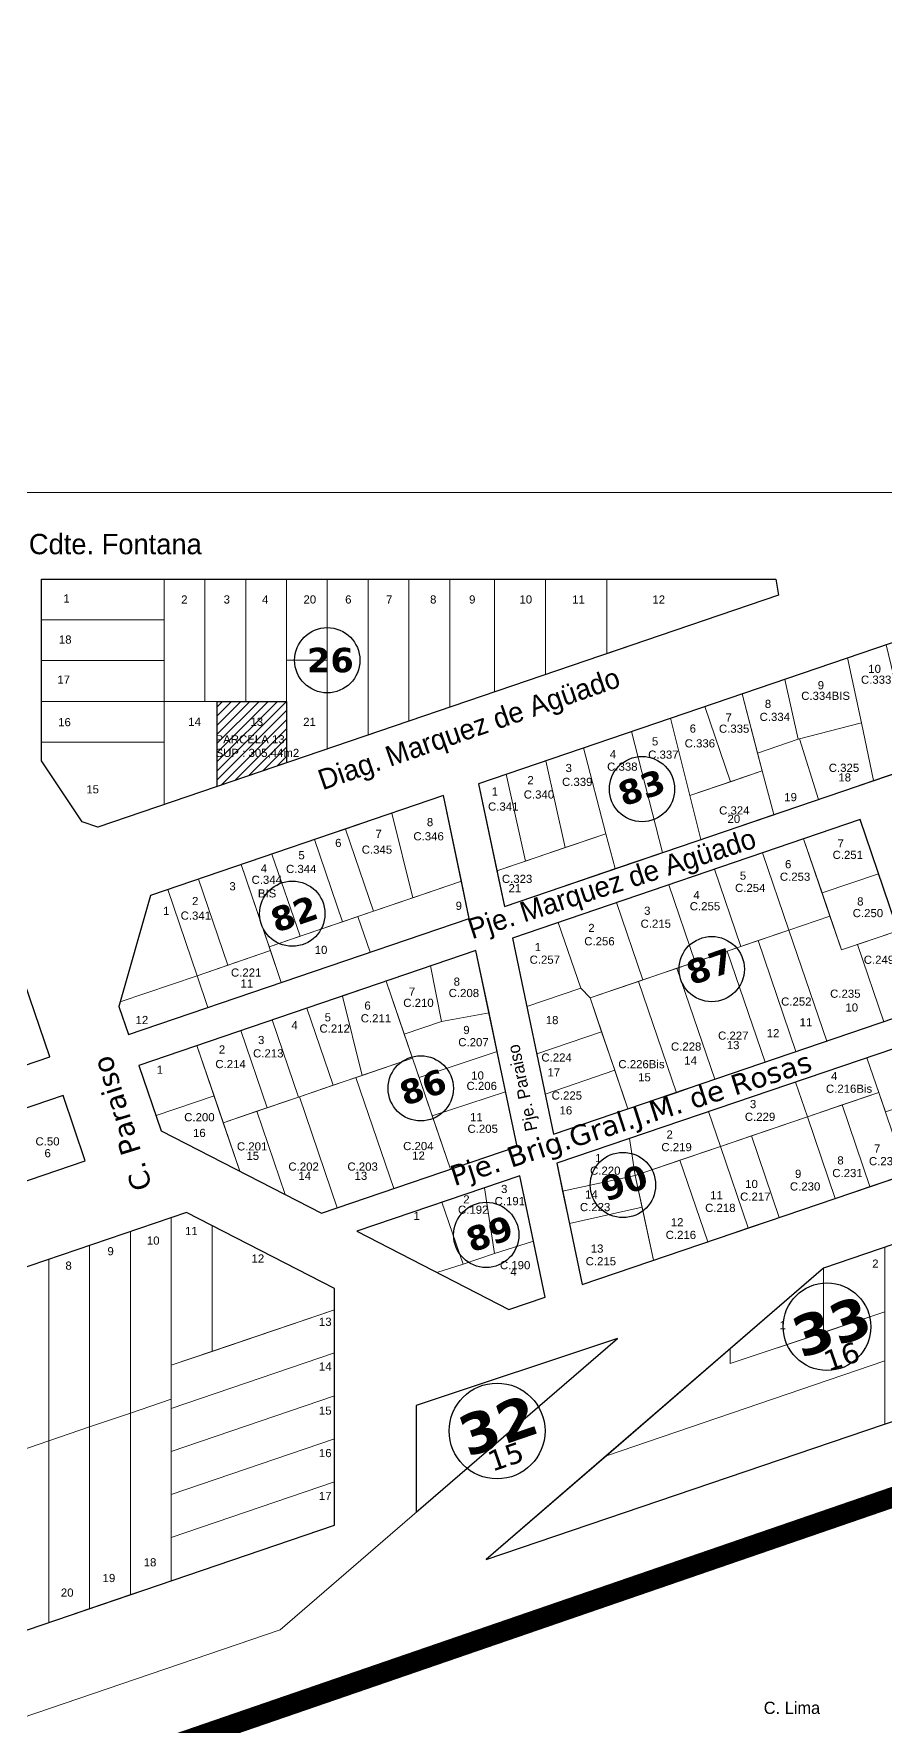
# Model space of a CAD drawing. Header units: millimetres. Extents: x 0 to 6558, y 60 to 10727.
# Drawn here: x 273.6 to 482.2, y 6757.6 to 7172.6 of the extents above; entities that cross this region are included whole.
import ezdxf

# ---------------------------------------------------------------- set-up
doc = ezdxf.new("R2010")
doc.units = ezdxf.units.MM
doc.linetypes.add('ACAD_ISO04W100', pattern=[30, 24, -3, 0, -3])
for name, color, linetype, lineweight in [('0 FERROCARRIL', 5, 'Continuous', 18), ('0 N° DE PARCELA', 255, 'Continuous', 25), ('0 SIG - PARCELAS', 252, 'Continuous', 18)]:
    doc.layers.add(name, color=color, linetype=linetype, lineweight=lineweight)
for name, color, linetype in [('0 NOMBRE DE CALLES', 255, 'Continuous'), ('0 N° DE MANZANA', 255, 'Continuous'), ('0 SIG - MANZANAS', 253, 'Continuous'), ('TERRENO MUNICIPAL', 10, 'Continuous')]:
    doc.layers.add(name, color=color, linetype=linetype)
doc.styles.get("Standard").update_dxf_attribs({"font": 'arial.ttf'})
doc.styles.add('STYLE1', font='arial.ttf')

msp = doc.modelspace()

# ---------------------------------------------------------------- hatches: boundary and pattern name
at = {"layer": 'TERRENO MUNICIPAL'}
h = msp.add_hatch(dxfattribs=at)
h.set_pattern_fill('ANSI31', color=256, scale=0.5)
h.set_pattern_definition([(45, (-322.4474, 5693.1154), (-1.122532, 1.122532), [])])
h.paths.add_polyline_path([(318.53, 7008.905), (335.53, 7008.905), (335.53, 6993.842), (318.53, 6988.045)])

# ---------------------------------------------------------------- linework, layer by layer
at = {"layer": '0 FERROCARRIL', "color": 253, "linetype": 'ACAD_ISO04W100', "const_width": 5}
msp.add_lwpolyline([(109.624, 6684.639), (525.882, 6828.094), (942.14, 6971.549), (1174.005, 7049.313), (1449.871, 7141.835), (1869.827, 7294.051), (2014.038, 7345.499, -0.0608028), (2199.979, 7371.655), (2736.887, 7371.655, 0.0947228), (2818.9, 7395.432), (2901.999, 7425.105), (3179.979, 7514.739), (3199.979, 7521.095), (4019.364, 7784.447, -0.1059511), (4109.937, 7793.522), (4204, 7793.522)], format="xyb", dxfattribs=at)
at = {"layer": '0 N° DE MANZANA'}
for centre, radius in [((345.53, 7019.005), 8), ((422.657, 6987.405), 8), ((336.955, 6956.847), 8), ((439.741, 6943.265), 8), ((368.427, 6914.007), 8), ((417.99, 6890.302), 8), ((384.477, 6878.056), 8), ((467.991, 6855.55), 10.733), ((387.144, 6829.97), 11.749)]:
    msp.add_circle(centre, radius, dxfattribs=at)
at = {"layer": '0 SIG - MANZANAS'}
for points in [[(537.648, 7041.607), (382.617, 6988.73), (388.925, 6958.634), (547.391, 7012.683)], [(374.042, 6985.805), (302.187, 6961.297), (294.454, 6934.095), (296.798, 6927.224), (380.276, 6955.696)], [(491.826, 6933.739), (476.079, 6979.908), (390.898, 6950.854), (400.978, 6902.759)], [(381.968, 6947.821), (299.38, 6919.652), (304.855, 6903.6), (344.137, 6883.381), (392.066, 6899.728)], [(208.086, 6922.429), (208.104, 6898.029), (277.546, 6921.714), (270.089, 6943.577)], [(503.123, 6898.308), (493.412, 6926.83), (401.759, 6895.623), (407.971, 6865.905)], [(384.444, 6798.413), (617.46, 6877.635), (573.194, 6906.152), (467.167, 6869.915), (384.444, 6798.413)], [(389.98, 6859.784), (398.898, 6862.82), (392.685, 6892.538), (352.756, 6878.942)], [(347.301, 6806.893), (347.301, 6862.302), (347.301, 6864.882), (310.994, 6883.569), (207.3, 6848.202), (207.3, 6759.142), (347.301, 6806.893)]]:
    msp.add_lwpolyline(points, close=True, dxfattribs=at)
for points in [[(275.53, 7038.905), (455.46, 7038.905), (456.114, 7034.961), (289.298, 6978.076), (285.487, 6979.356), (275.53, 6994.375), (275.53, 7038.905)], [(208.08, 6869.599), (286.229, 6896.254), (280.774, 6912.249), (208.086, 6887.457), (208.08, 6869.599)], [(367.301, 6836.216), (367.301, 6810.031), (416.624, 6852.664), (367.301, 6836.216)]]:
    msp.add_lwpolyline(points, dxfattribs=at)
at = {"layer": '0 SIG - PARCELAS'}
for points in [[(509.979, 7339.515), (211.185, 7339.515), (211.185, 7060.155), (509.979, 7060.155)], [(275.53, 7028.905), (305.53, 7028.905), (305.53, 7038.905), (275.53, 7038.905)], [(315.53, 7008.905), (305.53, 7008.905), (305.53, 7038.905), (315.53, 7038.905)], [(325.53, 7008.905), (315.53, 7008.905), (315.53, 7038.905), (325.53, 7038.905)], [(335.53, 7008.905), (325.53, 7008.905), (325.53, 7038.905), (335.53, 7038.905)], [(335.53, 7038.905), (345.53, 7038.905), (345.53, 7019.005), (335.53, 7019.005)], [(355.53, 7000.662), (355.53, 7038.905), (345.53, 7038.905), (345.53, 6997.252)], [(365.53, 7004.072), (365.53, 7038.905), (355.53, 7038.905), (355.53, 7000.662)], [(375.53, 7007.482), (375.53, 7038.905), (365.53, 7038.905), (365.53, 7004.072)], [(386.53, 7011.233), (386.53, 7038.905), (375.53, 7038.905), (375.53, 7007.482)], [(399.03, 7015.495), (399.03, 7038.905), (386.53, 7038.905), (386.53, 7011.233)], [(414.03, 7020.61), (414.03, 7038.905), (399.03, 7038.905), (399.03, 7015.495)], [(456.114, 7034.961), (455.46, 7038.905), (414.03, 7038.905), (414.03, 7020.61)], [(275.53, 7018.905), (305.53, 7018.905), (305.53, 7028.905), (275.53, 7028.905)], [(275.53, 7008.905), (305.53, 7008.905), (305.53, 7018.905), (275.53, 7018.905)], [(345.53, 6997.252), (345.53, 7019.005), (335.53, 7019.005), (335.53, 6993.842)], [(473.014, 7019.562), (457.662, 7014.326), (460.889, 6999.643), (476.42, 7003.65)], [(482.516, 7022.803), (473.014, 7019.562), (476.42, 7003.65), (479.407, 6989.495), (489.695, 6993.004)], [(447.185, 7010.753), (438.08, 7007.647), (444.324, 6989.201), (452.138, 6991.847)], [(457.662, 7014.326), (447.185, 7010.753), (450.987, 6996.242), (460.889, 6999.643)], [(275.53, 6998.905), (305.53, 6998.905), (305.53, 7008.905), (275.53, 7008.905)], [(318.53, 6988.045), (318.53, 7008.905), (305.53, 7008.905), (305.53, 6983.612)], [(335.53, 6993.842), (335.53, 7008.905), (318.53, 7008.905), (318.53, 6988.045)], [(438.08, 7007.647), (429.638, 7004.768), (434.369, 6985.83), (444.324, 6989.201)], [(429.638, 7004.768), (420.078, 7001.507), (427.711, 6971.863), (437.062, 6975.053)], [(476.42, 7003.65), (461.276, 6999.743), (465.873, 6984.879), (479.407, 6989.495)], [(275.53, 6998.905), (275.53, 6994.375), (285.487, 6979.356), (289.298, 6978.076), (305.53, 6983.612), (305.53, 6998.905)], [(420.078, 7001.507), (408.304, 6997.491), (413.825, 6976.446), (416.089, 6967.899), (427.711, 6971.863)], [(461.276, 6999.743), (460.889, 6999.643), (450.987, 6996.242), (452.138, 6991.847), (454.932, 6981.147), (465.873, 6984.879)], [(399.124, 6994.36), (389.375, 6991.035), (394.099, 6969.753), (403.853, 6973.062)], [(408.304, 6997.491), (399.124, 6994.36), (403.853, 6973.062), (413.825, 6976.446)], [(389.375, 6991.035), (382.617, 6988.73), (387.096, 6967.364), (394.099, 6969.753)], [(452.138, 6991.847), (434.369, 6985.83), (437.062, 6975.053), (454.932, 6981.147)], [(374.042, 6985.805), (361.313, 6981.464), (366.481, 6960.733), (378.392, 6964.795)], [(361.313, 6981.464), (349.955, 6977.59), (356.828, 6957.44), (366.481, 6960.733)], [(349.955, 6977.59), (342.383, 6975.007), (349.256, 6954.858), (356.828, 6957.44)], [(480.599, 6966.657), (476.079, 6979.908), (462.251, 6975.191), (466.771, 6961.941)], [(342.383, 6975.007), (331.972, 6971.456), (338.845, 6951.307), (349.256, 6954.858)], [(413.825, 6976.446), (387.096, 6967.364), (388.925, 6958.634), (416.089, 6967.899)], [(468.708, 6956.262), (462.251, 6975.191), (452.219, 6971.77), (458.675, 6952.84)], [(331.972, 6971.456), (324.401, 6968.874), (331.273, 6948.724), (338.845, 6951.307)], [(458.675, 6952.84), (452.219, 6971.77), (440.388, 6967.734), (446.844, 6948.805)], [(313.989, 6965.323), (306.418, 6962.74), (313.613, 6941.644), (321.185, 6944.227)], [(324.401, 6968.874), (313.989, 6965.323), (321.185, 6944.227), (331.596, 6947.778)], [(446.844, 6948.805), (440.388, 6967.734), (429.22, 6963.925), (435.676, 6944.996)], [(485.37, 6952.669), (480.599, 6966.657), (466.771, 6961.941), (471.542, 6947.952)], [(306.418, 6962.74), (302.187, 6961.297), (294.773, 6935.218), (313.613, 6941.644)], [(378.392, 6964.795), (353.042, 6956.149), (356.018, 6947.422), (380.276, 6955.696)], [(435.676, 6944.996), (429.22, 6963.925), (416.443, 6959.567), (422.899, 6940.638)], [(416.443, 6959.567), (402.151, 6954.693), (407.639, 6938.603), (409.932, 6936.215), (422.899, 6940.638)], [(353.042, 6956.149), (331.273, 6948.724), (334.249, 6939.998), (356.018, 6947.422)], [(407.639, 6938.603), (402.151, 6954.693), (390.898, 6950.854), (394.411, 6934.091)], [(460.394, 6923.021), (467.965, 6925.603), (458.675, 6952.84), (451.104, 6950.258)], [(481.888, 6930.35), (475.432, 6949.279), (471.542, 6947.952), (468.708, 6956.262), (458.675, 6952.84), (467.965, 6925.603)], [(481.888, 6930.35), (491.826, 6933.739), (485.37, 6952.669), (475.432, 6949.279)], [(452.822, 6920.438), (460.394, 6923.021), (451.104, 6950.258), (443.532, 6947.675)], [(331.596, 6947.778), (313.613, 6941.644), (316.267, 6933.864), (334.249, 6939.998)], [(381.968, 6947.821), (370.829, 6944.021), (373.494, 6930.413), (385.179, 6932.529)], [(440.517, 6916.243), (452.822, 6920.438), (443.532, 6947.675), (431.228, 6943.479)], [(260.624, 6940.349), (268.081, 6918.486), (277.546, 6921.714), (270.089, 6943.577)], [(313.613, 6941.644), (294.773, 6935.218), (294.454, 6934.095), (296.798, 6927.224), (316.267, 6933.864)], [(359.973, 6940.319), (349.24, 6936.658), (354.087, 6917.18), (366.429, 6921.389)], [(370.829, 6944.021), (359.973, 6940.319), (364.408, 6927.314), (373.494, 6930.413)], [(421.763, 6940.25), (409.932, 6936.215), (419.222, 6908.981), (431.078, 6912.94)], [(431.078, 6912.94), (440.517, 6916.243), (431.228, 6943.479), (421.763, 6940.25)], [(349.24, 6936.658), (340.551, 6933.695), (347.008, 6914.765), (354.087, 6917.18)], [(409.932, 6936.215), (407.639, 6938.603), (394.411, 6934.091), (396.845, 6922.48), (412.765, 6927.91)], [(340.551, 6933.695), (332.033, 6930.789), (338.489, 6911.86), (347.008, 6914.765)], [(385.179, 6932.529), (373.494, 6930.413), (364.408, 6927.314), (368.027, 6916.705), (387.173, 6923.034)], [(324.367, 6928.174), (313.577, 6924.494), (320.033, 6905.565), (330.823, 6909.245)], [(332.033, 6930.789), (324.367, 6928.174), (330.823, 6909.245), (338.489, 6911.86)], [(398.912, 6912.619), (415.993, 6918.445), (412.765, 6927.91), (396.845, 6922.48)], [(313.577, 6924.494), (299.38, 6919.652), (303.577, 6907.348), (317.774, 6912.19)], [(366.429, 6921.389), (352.516, 6916.644), (361.806, 6889.407), (375.719, 6894.153)], [(387.173, 6923.034), (368.027, 6916.705), (371.233, 6907.306), (389.243, 6913.174)], [(352.516, 6916.644), (338.698, 6911.931), (347.988, 6884.694), (361.806, 6889.407)], [(400.978, 6902.759), (419.222, 6908.981), (415.993, 6918.445), (398.912, 6912.619)], [(317.774, 6912.19), (303.577, 6907.348), (304.855, 6903.6), (324.079, 6893.705)], [(338.698, 6911.931), (328.268, 6908.374), (335.228, 6887.966), (344.137, 6883.381), (347.988, 6884.694)], [(389.243, 6913.174), (371.233, 6907.306), (375.719, 6894.153), (392.066, 6899.728)], [(324.079, 6893.705), (320.033, 6905.565), (328.268, 6908.374), (335.228, 6887.966)], [(420.942, 6892.647), (419.574, 6901.689), (401.759, 6895.623), (403.183, 6888.81)], [(441.881, 6899.777), (431.942, 6896.392), (438.753, 6876.388), (448.693, 6879.772)], [(449.454, 6902.355), (441.881, 6899.777), (448.693, 6879.772), (456.265, 6882.353)], [(392.685, 6892.538), (384.054, 6889.599), (386.53, 6873.54), (396.033, 6876.524)], [(420.942, 6892.647), (403.183, 6888.81), (404.851, 6880.833), (422.656, 6884.833)], [(373.641, 6886.053), (352.756, 6878.942), (372.415, 6868.824), (378.796, 6870.907)], [(384.052, 6889.598), (373.639, 6886.053), (378.796, 6870.907), (386.53, 6873.54)], [(307.294, 6882.307), (297.29, 6878.895), (297.29, 6834.365), (307.294, 6837.777)], [(317.298, 6880.325), (310.994, 6883.569), (307.294, 6882.307), (307.294, 6846.077), (317.298, 6849.489)], [(310.994, 6883.569), (307.294, 6882.307), (307.294, 6846.077), (347.301, 6859.723), (347.301, 6864.882)], [(422.656, 6884.833), (404.851, 6880.833), (407.971, 6865.905), (425.5, 6871.874)], [(297.29, 6878.895), (287.295, 6875.486), (287.295, 6830.956), (297.29, 6834.365)], [(347.301, 6859.723), (347.301, 6864.882), (317.298, 6880.325), (317.298, 6849.489)], [(287.295, 6875.486), (277.291, 6872.074), (277.291, 6827.544), (287.295, 6830.956)], [(372.416, 6868.824), (389.98, 6859.784), (398.898, 6862.82), (396.033, 6876.524), (386.53, 6873.54), (378.796, 6870.907)], [(277.291, 6872.074), (267.296, 6868.665), (267.296, 6824.135), (277.291, 6827.544)], [(307.294, 6846.077), (307.294, 6835.507), (347.301, 6849.153), (347.301, 6859.723)], [(307.294, 6835.507), (307.294, 6824.947), (347.301, 6838.593), (347.301, 6849.153)], [(307.294, 6837.777), (297.29, 6834.365), (297.29, 6789.835), (307.294, 6793.247)], [(307.294, 6824.947), (307.294, 6814.377), (347.301, 6828.023), (347.301, 6838.593)], [(297.29, 6834.365), (287.295, 6830.956), (287.295, 6786.426), (297.29, 6789.835)], [(287.295, 6830.956), (277.291, 6827.544), (277.291, 6783.014), (287.295, 6786.426)], [(307.294, 6814.377), (307.294, 6803.817), (347.301, 6817.463), (347.301, 6828.023)], [(277.291, 6827.544), (267.296, 6824.135), (267.296, 6779.605), (277.291, 6783.014)], [(307.294, 6803.817), (307.294, 6793.247), (347.301, 6806.893), (347.301, 6817.463)]]:
    msp.add_lwpolyline(points, close=True, dxfattribs=at)
for points in [[(482.305, 6908.259), (497.924, 6913.577), (493.412, 6926.83), (477.792, 6921.511), (482.305, 6908.259)], [(480.693, 6912.992), (477.792, 6921.511), (460.28, 6915.549), (463.18, 6907.029), (480.693, 6912.992)], [(463.18, 6907.029), (460.28, 6915.549), (438.98, 6908.296), (441.881, 6899.777), (463.18, 6907.029)], [(478.511, 6889.926), (487.504, 6892.989), (480.693, 6912.992), (471.7, 6909.93), (478.511, 6889.927)], [(419.574, 6901.689), (420.942, 6892.647), (441.881, 6899.777), (438.98, 6908.296), (419.574, 6901.689)], [(449.454, 6902.355), (456.265, 6882.351), (469.991, 6887.025), (463.18, 6907.029), (449.454, 6902.355)], [(471.7, 6909.93), (463.18, 6907.029), (469.991, 6887.025), (478.511, 6889.926), (471.7, 6909.93)], [(449.454, 6902.355), (441.881, 6899.777), (448.692, 6879.774), (456.265, 6882.351), (449.454, 6902.355)], [(425.5, 6871.874), (438.752, 6876.39), (431.942, 6896.392), (420.942, 6892.647), (425.5, 6871.874)], [(482.167, 6875.041), (482.167, 6831.648), (516.46, 6843.305), (501.773, 6881.742), (482.167, 6875.041)], [(467.167, 6869.915), (482.167, 6875.041), (482.167, 6859.162), (467.167, 6854.16), (467.167, 6869.915)], [(467.167, 6869.915), (444.268, 6850.122), (444.268, 6846.524), (467.167, 6854.16), (467.167, 6869.915)], [(444.268, 6846.524), (444.268, 6850.122), (413.921, 6823.891), (482.167, 6847.168), (482.167, 6859.162), (444.268, 6846.524)], [(416.624, 6852.664), (333.957, 6781.21), (199.979, 6735.513)], [(367.301, 6836.216), (416.624, 6852.664), (367.301, 6810.031), (367.301, 6836.216)], [(413.921, 6823.891), (384.444, 6798.413), (482.167, 6831.648), (482.167, 6847.168), (413.921, 6823.891)]]:
    msp.add_lwpolyline(points, dxfattribs=at)
at = {"layer": 'TERRENO MUNICIPAL'}
msp.add_lwpolyline([(318.53, 7008.905), (335.53, 7008.905), (335.53, 6993.842), (318.53, 6988.045)], close=True, dxfattribs=at)

# ---------------------------------------------------------------- texts
at = {"layer": '0 NOMBRE DE CALLES', "color": 4, "linetype": 'Continuous', "width": 783.33333, "attachment_point": 4}
for s, insert, char_height in [('\\pt10;{\\fBankGothic Lt BT|b0|i0|c0|p34;\\C256;C. Cdte. Fontana}', (263.858, 7047.471), 5), ('\\pt6;{\\fBankGothic Lt BT|b0|i0|c0|p34;\\C256;C. Lima}', (452.489, 6762.054), 3)]:
    msp.add_mtext(s, dxfattribs=dict(at, insert=insert, char_height=char_height))
for s, insert, char_height, rotation in [('\\pt10;{\\fBankGothic Lt BT|b0|i0|c0|p34;\\C256;^IDiag. Marquez de Agüado}', (334.358, 6985.453), 5, 19.21397), ('\\pt10;{\\fBankGothic Lt BT|b0|i0|c0|p34;\\C256;Pje. Marquez de Agüado}', (380.468, 6952.229), 5, 17.8944), ('\\pt6;{\\fBankGothic Lt BT|b0|i0|c0|p34;\\C256;Pje. Paraiso}', (396.017, 6903.638), 3, 102.05674), ('\\pt10;{\\fVerdana|b0|i0|c0|p34;\\C256;C. Paraiso}', (300.327, 6889.073), 5, 107.21121), ('\\pt10;{\\fVerdana|b0|i0|c0|p34;\\C256;Pje. Brig.Gral.J.M. de Rosas}', (376.089, 6891.693), 5, 17.8944)]:
    msp.add_mtext(s, dxfattribs=dict(at, insert=insert, char_height=char_height, rotation=rotation))
at = {"layer": '0 N° DE MANZANA', "insert": (340.568, 7019.005), "char_height": 6, "width": 338.88889, "attachment_point": 4}
msp.add_mtext('{\\fVerdana|b1|i0|c0|p34;26}', dxfattribs=at)
at = {"layer": '0 N° DE MANZANA', "attachment_point": 4, "rotation": 18.91434}
for s, insert, char_height, width in [('{\\fVerdana|b1|i0|c0|p34;83}', (417.137, 6985.88), 6, 203.33333), ('{\\fVerdana|b1|i0|c0|p34;82}', (331.981, 6954.906), 6, 192.32711), ('{\\fVerdana|b1|i0|c0|p34;87}', (433.847, 6942.035), 6, 203.33333), ('{\\fVerdana|b1|i0|c0|p34;86}', (363.561, 6912.431), 6, 203.33333), ('{\\fVerdana|b1|i0|c0|p34;90}', (412.886, 6888.996), 6, 203.33333), ('{\\fVerdana|b1|i0|c0|p34;89}', (379.892, 6876.487), 6, 203.33333), ('{\\fVerdana|b1|i0|c0|p34;33}', (460.096, 6852.432), 10, 338.88889), ('{\\fVerdana|b1|i0|c0|p34;32}', (378.361, 6828.183), 10, 338.88889)]:
    msp.add_mtext(s, dxfattribs=dict(at, insert=insert, char_height=char_height, width=width))
at = {"layer": '0 N° DE MANZANA', "char_height": 5, "attachment_point": 4, "rotation": 19.00362}
for s, insert in [('{\\fVerdana|b0|i0|c0|p34;16}', (467.486, 6846.812)), ('{\\fVerdana|b0|i0|c0|p34;15}', (385.154, 6822.27))]:
    msp.add_mtext(s, dxfattribs=dict(at, insert=insert))
at = {"layer": '0 N° DE PARCELA', "char_height": 2, "attachment_point": 4, "style": 'STYLE1'}
for s, insert in [('1', (280.849, 7034.169)), ('2', (309.735, 7033.905)), ('3', (320.133, 7033.905)), ('4', (329.54, 7033.905)), ('20', (339.697, 7033.905)), ('6', (349.905, 7033.905)), ('7', (359.931, 7033.905)), ('8', (370.716, 7033.905)), ('9', (380.281, 7033.905)), ('10', (392.624, 7033.905)), ('11', (405.545, 7033.905)), ('12', (425.199, 7033.905)), ('18', (279.755, 7024.064)), ('17', (279.381, 7014.251)), ('C.333', (476.313, 7014.224)), ('10', (478.108, 7016.889)), ('C.334BIS', (461.674, 7010.273)), ('9', (465.718, 7012.877)), ('8', (452.753, 7008.292)), ('16', (279.573, 7003.811)), ('14', (311.464, 7003.905)), ('13', (326.694, 7003.905)), ('21', (339.633, 7003.905)), ('6', (434.334, 7002.242)), ('C.335', (441.506, 7002.209)), ('7', (443.116, 7004.967)), ('C.334', (451.474, 7005.103)), ('PARCELA 13\\PSUP.: 305,44m2', (318.157, 6997.764)), ('5', (425.089, 6999.1)), ('C.336', (433.109, 6998.609)), ('C.338', (414.108, 6992.893)), ('4', (414.773, 6995.989)), ('C.337', (424.163, 6995.845)), ('2', (394.564, 6989.6)), ('C.339', (403.061, 6989.161)), ('3', (403.926, 6992.564)), ('C.325', (468.426, 6992.613)), ('18', (470.771, 6990.263)), ('15', (286.475, 6987.338)), ('1', (385.817, 6986.809)), ('C.340', (393.668, 6986.069)), ('19', (457.513, 6985.417)), ('C.341', (384.928, 6983.107)), ('C.324', (441.55, 6982.164)), ('7', (357.327, 6976.434)), ('8', (369.935, 6979.295)), ('20', (443.608, 6980.086)), ('6', (347.454, 6974.196)), ('C.345', (353.968, 6972.544)), ('C.346', (366.632, 6975.817)), ('7', (470.568, 6974.085)), ('5', (338.453, 6971.167)), ('6', (457.707, 6968.968)), ('C.251', (469.358, 6971.265)), ('C.344\\P  BIS', (326.973, 6963.483)), ('4', (329.226, 6967.958)), ('C.344', (335.418, 6967.809)), ('C.323', (388.319, 6965.377)), ('5', (446.625, 6966.163)), ('C.253', (456.441, 6965.905)), ('2', (312.386, 6959.949)), ('3', (321.537, 6963.558)), ('21', (389.954, 6963.107)), ('4', (435.255, 6961.446)), ('C.254', (445.45, 6963.153)), ('8', (475.386, 6959.84)), ('1', (305.27, 6957.533)), ('C.341', (309.593, 6956.361)), ('9', (376.979, 6958.77)), ('3', (423.165, 6957.56)), ('C.255', (434.359, 6958.65)), ('C.250', (474.293, 6956.981)), ('2', (409.493, 6953.363)), ('C.215', (422.303, 6954.382)), ('10', (342.445, 6947.958)), ('1', (396.357, 6948.664)), ('C.256', (408.502, 6950.07)), ('C.257', (395.11, 6945.552)), ('C.249Bis', (477.005, 6945.541)), ('C.221', (321.924, 6942.396)), ('11', (324.284, 6939.73)), ('8', (376.496, 6940.168)), ('C.210', (364.144, 6934.973)), ('7', (365.533, 6937.738)), ('C.208', (375.278, 6937.379)), ('C.252', (456.743, 6935.283)), ('C.235', (468.752, 6937.212)), ('12', (298.544, 6930.774)), ('5', (344.885, 6931.419)), ('C.211', (353.733, 6931.173)), ('6', (354.625, 6934.291)), ('18', (399.068, 6930.736)), ('10', (472.5, 6933.831)), ('4', (336.739, 6929.504)), ('C.212', (343.616, 6928.656)), ('9', (378.854, 6928.309)), ('C.227', (441.292, 6926.924)), ('12', (453.213, 6927.544)), ('11', (461.284, 6930.214)), ('2', (318.966, 6923.541)), ('C.213', (327.341, 6922.578)), ('3', (328.558, 6925.853)), ('C.207', (377.63, 6925.312)), ('C.228', (429.745, 6924.251)), ('13', (443.421, 6924.608)), ('1', (303.725, 6918.572)), ('C.214', (318.104, 6919.953)), ('C.224', (397.999, 6921.562)), ('C.226Bis', (416.863, 6919.927)), ('14', (433.013, 6920.844)), ('C.206', (379.654, 6914.589)), ('10', (380.81, 6917.157)), ('17', (399.485, 6917.929)), ('15', (421.698, 6916.713)), ('C.216Bis', (467.73, 6913.906)), ('4', (468.977, 6917.018)), ('C.225', (400.512, 6912.241)), ('3', (449.106, 6910.136)), ('C.200', (310.465, 6906.911)), ('11', (380.513, 6906.937)), ('16', (402.438, 6908.593)), ('C.229', (447.86, 6907.024)), ('16', (312.63, 6903.064)), ('C.205', (379.892, 6904.087)), ('2', (428.651, 6902.694)), ('C.50', (274.02, 6900.991)), ('6', (276.226, 6898.096)), ('C.201', (323.383, 6899.762)), ('15', (325.711, 6897.444)), ('C.204', (364.12, 6899.844)), ('12', (366.336, 6897.507)), ('C.219', (427.405, 6899.582)), ('7', (479.51, 6899.248)), ('C.202', (336.002, 6894.81)), ('C.203', (350.469, 6894.808)), ('C.220', (409.931, 6893.807)), ('1', (411.177, 6896.919)), ('C.231', (469.286, 6893.223)), ('8', (470.532, 6896.334)), ('C.232', (478.264, 6896.136)), ('14', (338.44, 6892.549)), ('13', (352.213, 6892.544)), ('3', (388.121, 6889.319)), ('10', (447.946, 6890.547)), ('C.230', (458.902, 6889.937)), ('9', (460.148, 6893.049)), ('2', (378.849, 6886.781)), ('C.191', (386.539, 6886.338)), ('14', (408.685, 6887.986)), ('11', (439.365, 6887.796)), ('C.217', (446.7, 6887.436)), ('{\\C7;1}', (366.656, 6882.72)), ('C.192', (377.562, 6884.228)), ('C.223', (407.439, 6884.874)), ('12', (429.707, 6881.161)), ('C.218', (438.119, 6884.684)), ('10', (301.315, 6876.665)), ('11', (310.666, 6879.022)), ('C.216', (428.461, 6878.049)), ('9', (291.662, 6874.056)), ('13', (410.092, 6874.698)), ('8', (281.355, 6870.521)), ('12', (326.977, 6872.28)), ('C.190', (387.837, 6870.628)), ('4', (390.411, 6869.062)), ('C.215', (408.846, 6871.586)), ('2', (479.069, 6871.02)), ('13', (343.482, 6856.745)), ('1', (456.339, 6855.914)), ('14', (343.482, 6845.782)), ('15', (343.482, 6834.951)), ('16', (343.482, 6824.54)), ('17', (343.482, 6814.034)), ('18', (300.54, 6797.753)), ('19', (290.468, 6793.902)), ('20', (280.24, 6790.323))]:
    msp.add_mtext(s, dxfattribs=dict(at, insert=insert))

doc.saveas('drawing.dxf')
